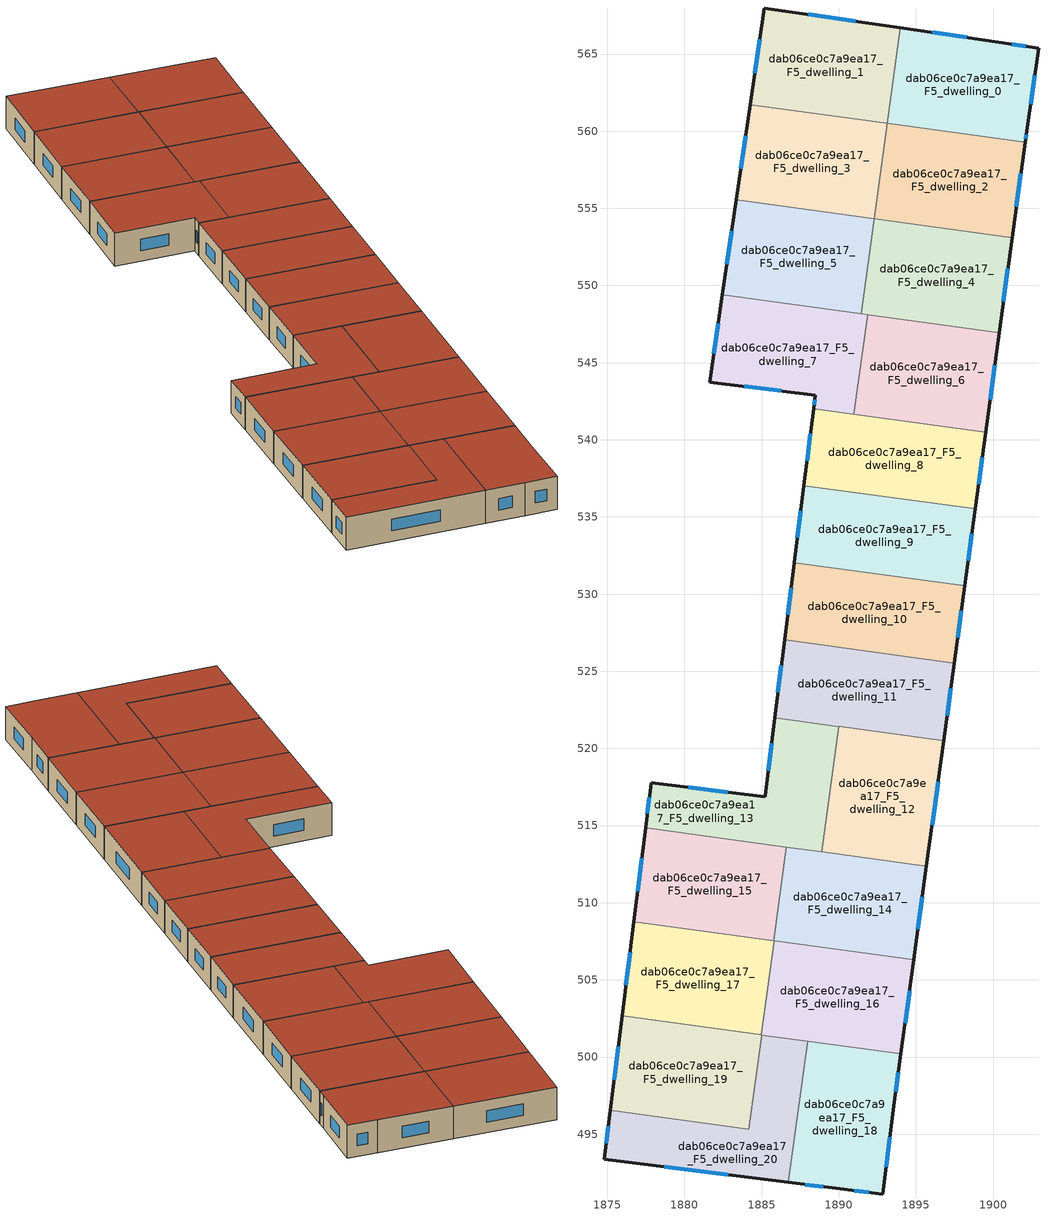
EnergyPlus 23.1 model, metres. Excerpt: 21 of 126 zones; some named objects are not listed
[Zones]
dab06ce0c7a9ea17_F5_dwelling_0
 floor to dab06ce0c7a9ea17_F4_dwelling_0 (EU_floor_Construction): 1902.98,565.36 1902.19,560 1902.09,559.29 1893.14,560.51 1893.99,566.7 1900.37,565.77 z15
 wall outside (EU_wall_Construction): 1902.09,559.29 1902.19,560 1902.98,565.36 1900.37,565.77 1893.99,566.7 z15:18
 wall to dab06ce0c7a9ea17_F5_dwelling_1 (EU_wall_Construction): 1893.99,566.7 1893.14,560.51 z15:18
 wall to dab06ce0c7a9ea17_F5_dwelling_2 (EU_wall_Construction): 1893.16,560.5 1902.09,559.29 z15:18
 wall to dab06ce0c7a9ea17_F5_dwelling_3 (EU_wall_Construction): 1893.14,560.51 1893.16,560.5 z15:18
 window (EU_Window_Construction): 1898.29,566.07 1896.06,566.4 / 1902.13,565.5 1901.21,565.64 / 1902.44,561.75 1902.72,563.62 / 1902.12,559.52 1902.15,559.77 z15.98:17.02
 roof outside (EU_roof_Construction): 1902.09,559.29 1902.19,560 1902.98,565.36 1900.37,565.77 1893.99,566.7 1893.14,560.51 z18
dab06ce0c7a9ea17_F5_dwelling_1
 floor to dab06ce0c7a9ea17_F4_dwelling_1 (EU_floor_Construction): 1893.99,566.7 1893.14,560.51 1884.26,561.72 1885.18,567.98 z15
 wall outside (EU_wall_Construction): 1893.99,566.7 1885.18,567.98 1884.26,561.72 z15:18
 wall to dab06ce0c7a9ea17_F5_dwelling_3 (EU_wall_Construction): 1884.26,561.72 1893.14,560.51 z15:18
 window (EU_Window_Construction): 1891.12,567.12 1888.04,567.57 / 1884.88,565.94 1884.56,563.75 z15.98:17.02
 roof outside (EU_roof_Construction): 1893.14,560.51 1893.99,566.7 1885.18,567.98 1884.26,561.72 z18
dab06ce0c7a9ea17_F5_dwelling_10
 floor to dab06ce0c7a9ea17_F4_dwelling_10 (EU_floor_Construction): 1898.17,530.54 1897.48,525.53 1886.49,527.03 1887.12,532.04 z15
 wall outside (EU_wall_Construction): 1887.12,532.04 1886.49,527.03 / 1897.48,525.53 1898.17,530.54 z15:18
 wall to dab06ce0c7a9ea17_F5_dwelling_11 (EU_wall_Construction): 1886.49,527.03 1897.48,525.53 z15:18
 wall to dab06ce0c7a9ea17_F5_dwelling_9 (EU_wall_Construction): 1898.17,530.54 1887.12,532.04 z15:18
 window (EU_Window_Construction): 1886.92,530.41 1886.7,528.66 / 1897.71,527.16 1897.94,528.91 z15.98:17.02
 roof outside (EU_roof_Construction): 1897.48,525.53 1898.17,530.54 1887.12,532.04 1886.49,527.03 z18
dab06ce0c7a9ea17_F5_dwelling_11
 floor to dab06ce0c7a9ea17_F4_dwelling_11 (EU_floor_Construction): 1897.48,525.53 1896.8,520.5 1885.86,521.99 1886.49,527.03 z15
 wall outside (EU_wall_Construction): 1886.49,527.03 1885.86,521.99 / 1896.8,520.5 1897.48,525.53 z15:18
 wall to dab06ce0c7a9ea17_F5_dwelling_12 (EU_wall_Construction): 1890.01,521.42 1896.8,520.5 z15:18
 wall to dab06ce0c7a9ea17_F5_dwelling_13 (EU_wall_Construction): 1885.86,521.99 1890.01,521.42 z15:18
 window (EU_Window_Construction): 1886.29,525.39 1886.07,523.63 / 1897.02,522.13 1897.26,523.89 z15.98:17.02
 roof outside (EU_roof_Construction): 1896.8,520.5 1897.48,525.53 1886.49,527.03 1885.86,521.99 z18
dab06ce0c7a9ea17_F5_dwelling_12
 floor to dab06ce0c7a9ea17_F4_dwelling_12 (EU_floor_Construction): 1896.8,520.5 1895.69,512.37 1888.9,513.29 1890.01,521.42 z15
 wall outside (EU_wall_Construction): 1895.69,512.37 1896.8,520.5 z15:18
 wall to dab06ce0c7a9ea17_F5_dwelling_13 (EU_wall_Construction): 1890.01,521.42 1888.9,513.29 z15:18
 wall to dab06ce0c7a9ea17_F5_dwelling_14 (EU_wall_Construction): 1888.9,513.29 1895.69,512.37 z15:18
 window (EU_Window_Construction): 1896.05,515.01 1896.44,517.85 z15.98:17.02
 roof outside (EU_roof_Construction): 1895.69,512.37 1896.8,520.5 1890.01,521.42 1888.9,513.29 z18
dab06ce0c7a9ea17_F5_dwelling_13
 floor to dab06ce0c7a9ea17_F4_dwelling_13 (EU_floor_Construction): 1890.01,521.42 1888.9,513.29 1877.49,514.85 1877.86,517.78 1885.22,516.85 1885.22,516.92 1885.86,521.99 z15
 wall outside (EU_wall_Construction): 1885.86,521.99 1885.22,516.92 1885.22,516.85 1877.86,517.78 1877.49,514.85 z15:18
 wall to dab06ce0c7a9ea17_F5_dwelling_15 (EU_wall_Construction): 1877.49,514.85 1886.61,513.61 z15:18
 wall to dab06ce0c7a9ea17_F5_dwelling_14 (EU_wall_Construction): 1886.6,513.61 1888.9,513.29 z15:18
 window (EU_Window_Construction): 1877.74,516.83 1877.61,515.8 / 1882.82,517.16 1880.25,517.48 / 1885.65,520.34 1885.43,518.57 z15.98:17.02
 roof outside (EU_roof_Construction): 1888.9,513.29 1890.01,521.42 1885.86,521.99 1885.22,516.92 1885.22,516.85 1877.86,517.78 1877.49,514.85 z18
dab06ce0c7a9ea17_F5_dwelling_14
 floor to dab06ce0c7a9ea17_F4_dwelling_14 (EU_floor_Construction): 1895.69,512.37 1894.86,506.29 1885.78,507.53 1886.6,513.61 z15
 wall outside (EU_wall_Construction): 1894.86,506.29 1895.69,512.37 z15:18
 wall to dab06ce0c7a9ea17_F5_dwelling_15 (EU_wall_Construction): 1886.6,513.61 1885.78,507.53 z15:18
 wall to dab06ce0c7a9ea17_F5_dwelling_16 (EU_wall_Construction): 1885.81,507.53 1894.86,506.29 z15:18
 wall to dab06ce0c7a9ea17_F5_dwelling_17 (EU_wall_Construction): 1885.78,507.53 1885.81,507.53 z15:18
 window (EU_Window_Construction): 1895.13,508.27 1895.42,510.39 z15.98:17.02
 roof outside (EU_roof_Construction): 1894.86,506.29 1895.69,512.37 1886.6,513.61 1885.78,507.53 z18
dab06ce0c7a9ea17_F5_dwelling_15
 floor to dab06ce0c7a9ea17_F4_dwelling_15 (EU_floor_Construction): 1886.6,513.61 1885.78,507.53 1876.73,508.77 1877.49,514.85 z15
 wall outside (EU_wall_Construction): 1877.49,514.85 1876.73,508.77 z15:18
 wall to dab06ce0c7a9ea17_F5_dwelling_17 (EU_wall_Construction): 1876.73,508.77 1885.78,507.53 z15:18
 window (EU_Window_Construction): 1877.24,512.87 1876.97,510.74 z15.98:17.02
 roof outside (EU_roof_Construction): 1885.78,507.53 1886.6,513.61 1877.49,514.85 1876.73,508.77 z18
dab06ce0c7a9ea17_F5_dwelling_16
 floor to dab06ce0c7a9ea17_F4_dwelling_16 (EU_floor_Construction): 1894.86,506.29 1894.03,500.2 1884.98,501.43 1885.81,507.53 z15
 wall outside (EU_wall_Construction): 1894.03,500.2 1894.86,506.29 z15:18
 wall to dab06ce0c7a9ea17_F5_dwelling_17 (EU_wall_Construction): 1885.81,507.53 1884.98,501.43 z15:18
 wall to dab06ce0c7a9ea17_F5_dwelling_18 (EU_wall_Construction): 1887.99,501.02 1894.03,500.2 z15:18
 wall to dab06ce0c7a9ea17_F5_dwelling_20 (EU_wall_Construction): 1885.01,501.43 1887.99,501.02 z15:18
 wall to dab06ce0c7a9ea17_F5_dwelling_19 (EU_wall_Construction): 1884.98,501.43 1885.01,501.43 z15:18
 window (EU_Window_Construction): 1894.3,502.18 1894.59,504.31 z15.98:17.02
 roof outside (EU_roof_Construction): 1894.03,500.2 1894.86,506.29 1885.81,507.53 1884.98,501.43 z18
dab06ce0c7a9ea17_F5_dwelling_17
 floor to dab06ce0c7a9ea17_F4_dwelling_17 (EU_floor_Construction): 1885.81,507.53 1884.98,501.43 1875.96,502.66 1876.73,508.77 z15
 wall outside (EU_wall_Construction): 1876.73,508.77 1875.96,502.66 z15:18
 wall to dab06ce0c7a9ea17_F5_dwelling_19 (EU_wall_Construction): 1875.96,502.66 1884.98,501.43 z15:18
 window (EU_Window_Construction): 1876.48,506.78 1876.21,504.65 z15.98:17.02
 roof outside (EU_roof_Construction): 1884.98,501.43 1885.81,507.53 1876.73,508.77 1875.96,502.66 z18
dab06ce0c7a9ea17_F5_dwelling_18
 floor to dab06ce0c7a9ea17_F4_dwelling_18 (EU_floor_Construction): 1894.03,500.2 1893.54,496.57 1892.85,491.12 1890.1,491.45 1886.74,491.88 1887.99,501.02 z15
 wall outside (EU_wall_Construction): 1886.74,491.88 1890.1,491.45 1892.85,491.12 1893.54,496.57 1894.03,500.2 z15:18
 wall to dab06ce0c7a9ea17_F5_dwelling_20 (EU_wall_Construction): 1887.99,501.02 1886.74,491.88 z15:18
 window (EU_Window_Construction): 1893.08,492.9 1893.31,494.8 / 1891,491.35 1891.96,491.23 / 1887.84,491.74 1889.01,491.59 / 1893.7,497.75 1893.87,499.02 z15.98:17.02
 roof outside (EU_roof_Construction): 1892.85,491.12 1893.54,496.57 1894.03,500.2 1887.99,501.02 1886.74,491.88 1890.1,491.45 z18
dab06ce0c7a9ea17_F5_dwelling_19
 floor to dab06ce0c7a9ea17_F4_dwelling_19 (EU_floor_Construction): 1885.01,501.43 1884.18,495.31 1875.19,496.54 1875.96,502.66 z15
 wall outside (EU_wall_Construction): 1875.96,502.66 1875.19,496.54 z15:18
 wall to dab06ce0c7a9ea17_F5_dwelling_20 (EU_wall_Construction): 1875.19,496.54 1884.18,495.31 1885.01,501.43 z15:18
 window (EU_Window_Construction): 1875.71,500.67 1875.44,498.53 z15.98:17.02
 roof outside (EU_roof_Construction): 1884.18,495.31 1885.01,501.43 1875.96,502.66 1875.19,496.54 z18
dab06ce0c7a9ea17_F5_dwelling_2
 floor to dab06ce0c7a9ea17_F4_dwelling_2 (EU_floor_Construction): 1902.09,559.29 1901.24,553.11 1892.32,554.32 1893.16,560.5 z15
 wall outside (EU_wall_Construction): 1901.24,553.11 1902.09,559.29 z15:18
 wall to dab06ce0c7a9ea17_F5_dwelling_3 (EU_wall_Construction): 1893.16,560.5 1892.32,554.32 z15:18
 wall to dab06ce0c7a9ea17_F5_dwelling_4 (EU_wall_Construction): 1892.32,554.32 1901.24,553.11 z15:18
 window (EU_Window_Construction): 1901.52,555.12 1901.81,557.28 z15.98:17.02
 roof outside (EU_roof_Construction): 1901.24,553.11 1902.09,559.29 1893.16,560.5 1892.32,554.32 z18
dab06ce0c7a9ea17_F5_dwelling_20
 floor to dab06ce0c7a9ea17_F4_dwelling_20 (EU_floor_Construction): 1887.99,501.02 1886.74,491.88 1874.8,493.37 1875.19,496.54 1884.18,495.31 1885.01,501.43 z15
 wall outside (EU_wall_Construction): 1875.19,496.54 1874.8,493.37 1886.74,491.88 z15:18
 window (EU_Window_Construction): 1878.68,492.89 1882.86,492.36 / 1875.06,495.51 1874.92,494.4 z15.98:17.02
 roof outside (EU_roof_Construction): 1886.74,491.88 1887.99,501.02 1885.01,501.43 1884.18,495.31 1875.19,496.54 1874.8,493.37 z18
dab06ce0c7a9ea17_F5_dwelling_3
 floor to dab06ce0c7a9ea17_F4_dwelling_3 (EU_floor_Construction): 1893.16,560.5 1892.32,554.32 1883.36,555.54 1884.26,561.72 z15
 wall outside (EU_wall_Construction): 1884.26,561.72 1883.36,555.54 z15:18
 wall to dab06ce0c7a9ea17_F5_dwelling_5 (EU_wall_Construction): 1883.36,555.54 1892.29,554.33 z15:18
 wall to dab06ce0c7a9ea17_F5_dwelling_4 (EU_wall_Construction): 1892.29,554.33 1892.32,554.32 z15:18
 window (EU_Window_Construction): 1883.97,559.71 1883.66,557.55 z15.98:17.02
 roof outside (EU_roof_Construction): 1892.32,554.32 1893.16,560.5 1884.26,561.72 1883.36,555.54 z18
dab06ce0c7a9ea17_F5_dwelling_4
 floor to dab06ce0c7a9ea17_F4_dwelling_4 (EU_floor_Construction): 1901.24,553.11 1900.41,546.94 1891.45,548.17 1892.29,554.33 z15
 wall outside (EU_wall_Construction): 1900.41,546.94 1901.24,553.11 z15:18
 wall to dab06ce0c7a9ea17_F5_dwelling_5 (EU_wall_Construction): 1892.29,554.33 1891.45,548.17 z15:18
 wall to dab06ce0c7a9ea17_F5_dwelling_6 (EU_wall_Construction): 1891.87,548.11 1900.41,546.94 z15:18
 wall to dab06ce0c7a9ea17_F5_dwelling_7 (EU_wall_Construction): 1891.45,548.16 1891.87,548.11 z15:18
 window (EU_Window_Construction): 1900.68,548.95 1900.97,551.1 z15.98:17.02
 roof outside (EU_roof_Construction): 1900.41,546.94 1901.24,553.11 1892.29,554.33 1891.45,548.17 z18
dab06ce0c7a9ea17_F5_dwelling_5
 floor to dab06ce0c7a9ea17_F4_dwelling_5 (EU_floor_Construction): 1892.29,554.33 1891.45,548.17 1882.47,549.39 1883.36,555.54 z15
 wall outside (EU_wall_Construction): 1883.36,555.54 1882.47,549.39 z15:18
 wall to dab06ce0c7a9ea17_F5_dwelling_7 (EU_wall_Construction): 1882.47,549.39 1891.45,548.17 z15:18
 window (EU_Window_Construction): 1883.07,553.54 1882.76,551.39 z15.98:17.02
 roof outside (EU_roof_Construction): 1891.45,548.17 1892.29,554.33 1883.36,555.54 1882.47,549.39 z18
dab06ce0c7a9ea17_F5_dwelling_6
 floor to dab06ce0c7a9ea17_F4_dwelling_6 (EU_floor_Construction): 1900.41,546.94 1899.52,540.48 1890.99,541.64 1891.87,548.11 z15
 wall outside (EU_wall_Construction): 1899.52,540.48 1900.41,546.94 z15:18
 wall to dab06ce0c7a9ea17_F5_dwelling_7 (EU_wall_Construction): 1891.87,548.11 1890.99,541.64 z15:18
 wall to dab06ce0c7a9ea17_F5_dwelling_8 (EU_wall_Construction): 1890.99,541.64 1899.52,540.48 z15:18
 window (EU_Window_Construction): 1899.81,542.58 1900.12,544.84 z15.98:17.02
 roof outside (EU_roof_Construction): 1899.52,540.48 1900.41,546.94 1891.87,548.11 1890.99,541.64 z18
dab06ce0c7a9ea17_F5_dwelling_7
 floor to dab06ce0c7a9ea17_F4_dwelling_7 (EU_floor_Construction): 1891.87,548.11 1890.99,541.64 1888.38,542 1888.49,542.88 1881.65,543.74 1882.47,549.39 z15
 wall outside (EU_wall_Construction): 1882.47,549.39 1881.65,543.74 1888.49,542.88 1888.38,542 z15:18
 wall to dab06ce0c7a9ea17_F5_dwelling_8 (EU_wall_Construction): 1888.38,542 1890.99,541.64 z15:18
 window (EU_Window_Construction): 1888.45,542.6 1888.41,542.29 / 1883.87,543.46 1886.26,543.16 / 1882.2,547.55 1881.91,545.58 z15.98:17.02
 roof outside (EU_roof_Construction): 1890.99,541.64 1891.87,548.11 1882.47,549.39 1881.65,543.74 1888.49,542.88 1888.38,542 z18
dab06ce0c7a9ea17_F5_dwelling_8
 floor to dab06ce0c7a9ea17_F4_dwelling_8 (EU_floor_Construction): 1899.52,540.48 1898.85,535.52 1887.75,537.03 1888.38,542 z15
 wall outside (EU_wall_Construction): 1888.38,542 1887.75,537.03 / 1898.85,535.52 1899.52,540.48 z15:18
 wall to dab06ce0c7a9ea17_F5_dwelling_9 (EU_wall_Construction): 1887.75,537.03 1898.85,535.52 z15:18
 window (EU_Window_Construction): 1888.17,540.38 1887.95,538.65 / 1899.07,537.13 1899.3,538.87 z15.98:17.02
 roof outside (EU_roof_Construction): 1898.85,535.52 1899.52,540.48 1888.38,542 1887.75,537.03 z18
dab06ce0c7a9ea17_F5_dwelling_9
 floor to dab06ce0c7a9ea17_F4_dwelling_9 (EU_floor_Construction): 1898.85,535.52 1898.17,530.54 1887.12,532.04 1887.75,537.03 z15
 wall outside (EU_wall_Construction): 1887.75,537.03 1887.12,532.04 / 1898.17,530.54 1898.85,535.52 z15:18
 window (EU_Window_Construction): 1887.55,535.41 1887.33,533.66 / 1898.39,532.16 1898.63,533.9 z15.98:17.02
 roof outside (EU_roof_Construction): 1898.17,530.54 1898.85,535.52 1887.75,537.03 1887.12,532.04 z18
[Building]
EU S2 Campaign: North Axis=0; Terrain=City; Solar Distribution=FullExterior
[Site:Location]
Bologna: Latitude=44.5; Longitude=11.25; Time Zone=1; Elevation=37
[SizingPeriod:WeatherFileDays]
AnnualSizingPeriod: Begin Month=1; Begin Day of Month=1; End Month=12; End Day of Month=31; Day of Week for Start Day=Monday; Use Weather File Daylight Saving Period=No; Use Weather File Rain and Snow Indicators=No
[MATERIAL]
EU_InternalMass_Material: Roughness=MediumRough; Thickness=0.1; Conductivity=1; Density=1800; Specific Heat=900; Thermal Absorptance=0.9; Solar Absorptance=0.7; Visible Absorptance=0.7
[MATERIAL:NOMASS] Roughness=MediumRough; Thermal Absorptance=0.9; Solar Absorptance=0.7; Visible Absorptance=0.7
Name | Thermal Resistance
EU_wall_NoMass | 0.905828
EU_roof_NoMass | 0.37593
EU_floor_NoMass | 0.67114
[WINDOWMATERIAL:SIMPLEGLAZINGSYSTEM]
EU_Window_SimpleGlazing: UFactor=4.52486; Solar Heat Gain Coefficient=0.85; Visible Transmittance=0.85
[CONSTRUCTION]
EU_wall_Construction: EU_wall_NoMass
EU_roof_Construction: EU_roof_NoMass
EU_floor_Construction: EU_floor_NoMass
EU_Window_Construction: EU_Window_SimpleGlazing
EU_InternalMass_Construction: EU_InternalMass_Material
[ZONE] Type=1; Multiplier=1; Ceiling Height=autocalculate; Floor Area=autocalculate; Part of Total Floor Area=Yes
Name | Volume
dab06ce0c7a9ea17_F5_dwelling_0 | 168.591
dab06ce0c7a9ea17_F5_dwelling_1 | 168.606
dab06ce0c7a9ea17_F5_dwelling_10; dab06ce0c7a9ea17_F5_dwelling_9 | 168.587
dab06ce0c7a9ea17_F5_dwelling_11 | 168.594
dab06ce0c7a9ea17_F5_dwelling_12 | 168.598
dab06ce0c7a9ea17_F5_dwelling_13 | 168.569
dab06ce0c7a9ea17_F5_dwelling_14 | 168.592
dab06ce0c7a9ea17_F5_dwelling_15; dab06ce0c7a9ea17_F5_dwelling_8 | 168.604
dab06ce0c7a9ea17_F5_dwelling_16; dab06ce0c7a9ea17_F5_dwelling_5 | 168.593
dab06ce0c7a9ea17_F5_dwelling_17; dab06ce0c7a9ea17_F5_dwelling_6 | 168.599
dab06ce0c7a9ea17_F5_dwelling_18 | 168.605
dab06ce0c7a9ea17_F5_dwelling_19 | 168.609
dab06ce0c7a9ea17_F5_dwelling_2 | 168.579
dab06ce0c7a9ea17_F5_dwelling_20; dab06ce0c7a9ea17_F5_dwelling_3 | 168.595
dab06ce0c7a9ea17_F5_dwelling_4 | 168.586
dab06ce0c7a9ea17_F5_dwelling_7 | 168.596
[INTERNALMASS] Construction=EU_InternalMass_Construction
Name | Zone or ZoneList | Surface Area
dab06ce0c7a9ea17_F5_dwelling_0_EU_InternalMass | dab06ce0c7a9ea17_F5_dwelling_0 | 56.1961
dab06ce0c7a9ea17_F5_dwelling_1_EU_InternalMass | dab06ce0c7a9ea17_F5_dwelling_1 | 56.2006
dab06ce0c7a9ea17_F5_dwelling_2_EU_InternalMass | dab06ce0c7a9ea17_F5_dwelling_2 | 56.195
dab06ce0c7a9ea17_F5_dwelling_3_EU_InternalMass | dab06ce0c7a9ea17_F5_dwelling_3 | 56.1973
dab06ce0c7a9ea17_F5_dwelling_4_EU_InternalMass | dab06ce0c7a9ea17_F5_dwelling_4 | 56.1966
dab06ce0c7a9ea17_F5_dwelling_5_EU_InternalMass | dab06ce0c7a9ea17_F5_dwelling_5 | 56.198
dab06ce0c7a9ea17_F5_dwelling_6_EU_InternalMass | dab06ce0c7a9ea17_F5_dwelling_6 | 56.2005
dab06ce0c7a9ea17_F5_dwelling_7_EU_InternalMass | dab06ce0c7a9ea17_F5_dwelling_7 | 56.1992
dab06ce0c7a9ea17_F5_dwelling_8_EU_InternalMass | dab06ce0c7a9ea17_F5_dwelling_8 | 56.2009
dab06ce0c7a9ea17_F5_dwelling_9_EU_InternalMass | dab06ce0c7a9ea17_F5_dwelling_9 | 56.1956
dab06ce0c7a9ea17_F5_dwelling_10_EU_InternalMass | dab06ce0c7a9ea17_F5_dwelling_10 | 56.1956
dab06ce0c7a9ea17_F5_dwelling_11_EU_InternalMass | dab06ce0c7a9ea17_F5_dwelling_11 | 56.1981
dab06ce0c7a9ea17_F5_dwelling_12_EU_InternalMass | dab06ce0c7a9ea17_F5_dwelling_12 | 56.1994
dab06ce0c7a9ea17_F5_dwelling_13_EU_InternalMass | dab06ce0c7a9ea17_F5_dwelling_13 | 56.1899
dab06ce0c7a9ea17_F5_dwelling_14_EU_InternalMass | dab06ce0c7a9ea17_F5_dwelling_14 | 56.1961
dab06ce0c7a9ea17_F5_dwelling_15_EU_InternalMass | dab06ce0c7a9ea17_F5_dwelling_15 | 56.2027
dab06ce0c7a9ea17_F5_dwelling_16_EU_InternalMass | dab06ce0c7a9ea17_F5_dwelling_16 | 56.1967
dab06ce0c7a9ea17_F5_dwelling_17_EU_InternalMass | dab06ce0c7a9ea17_F5_dwelling_17 | 56.2006
dab06ce0c7a9ea17_F5_dwelling_18_EU_InternalMass | dab06ce0c7a9ea17_F5_dwelling_18 | 56.2041
dab06ce0c7a9ea17_F5_dwelling_19_EU_InternalMass | dab06ce0c7a9ea17_F5_dwelling_19 | 56.2001
dab06ce0c7a9ea17_F5_dwelling_20_EU_InternalMass | dab06ce0c7a9ea17_F5_dwelling_20 | 56.198
[OTHEREQUIPMENT] Fuel Type=Electricity; Design Level Calculation Method=Watts/Area; Power per Zone Floor Area=1; Fraction Latent=0; Fraction Radiant=0; Fraction Lost=0; Carbon Dioxide Generation Rate=0; EndUse Subcategory=EU_Step8_InternalGains
Name | Zone or ZoneList or Space or SpaceList | Schedule
EU_Step8_InternalGain_dab06ce0c7a9ea17_F5_dwelling_0_f000 | dab06ce0c7a9ea17_F5_dwelling_0 | EU_Step8_GainSchedule_dab06ce0c7a9ea17_F5_dwelling_0_f000
EU_Step8_InternalGain_dab06ce0c7a9ea17_F5_dwelling_1_f000 | dab06ce0c7a9ea17_F5_dwelling_1 | EU_Step8_GainSchedule_dab06ce0c7a9ea17_F5_dwelling_1_f000
EU_Step8_InternalGain_dab06ce0c7a9ea17_F5_dwelling_2_f000 | dab06ce0c7a9ea17_F5_dwelling_2 | EU_Step8_GainSchedule_dab06ce0c7a9ea17_F5_dwelling_2_f000
EU_Step8_InternalGain_dab06ce0c7a9ea17_F5_dwelling_3_f000 | dab06ce0c7a9ea17_F5_dwelling_3 | EU_Step8_GainSchedule_dab06ce0c7a9ea17_F5_dwelling_3_f000
EU_Step8_InternalGain_dab06ce0c7a9ea17_F5_dwelling_4_f000 | dab06ce0c7a9ea17_F5_dwelling_4 | EU_Step8_GainSchedule_dab06ce0c7a9ea17_F5_dwelling_4_f000
EU_Step8_InternalGain_dab06ce0c7a9ea17_F5_dwelling_5_f000 | dab06ce0c7a9ea17_F5_dwelling_5 | EU_Step8_GainSchedule_dab06ce0c7a9ea17_F5_dwelling_5_f000
EU_Step8_InternalGain_dab06ce0c7a9ea17_F5_dwelling_6_f000 | dab06ce0c7a9ea17_F5_dwelling_6 | EU_Step8_GainSchedule_dab06ce0c7a9ea17_F5_dwelling_6_f000
EU_Step8_InternalGain_dab06ce0c7a9ea17_F5_dwelling_7_f000 | dab06ce0c7a9ea17_F5_dwelling_7 | EU_Step8_GainSchedule_dab06ce0c7a9ea17_F5_dwelling_7_f000
EU_Step8_InternalGain_dab06ce0c7a9ea17_F5_dwelling_8_f000 | dab06ce0c7a9ea17_F5_dwelling_8 | EU_Step8_GainSchedule_dab06ce0c7a9ea17_F5_dwelling_8_f000
EU_Step8_InternalGain_dab06ce0c7a9ea17_F5_dwelling_9_f000 | dab06ce0c7a9ea17_F5_dwelling_9 | EU_Step8_GainSchedule_dab06ce0c7a9ea17_F5_dwelling_9_f000
EU_Step8_InternalGain_dab06ce0c7a9ea17_F5_dwelling_10_f000 | dab06ce0c7a9ea17_F5_dwelling_10 | EU_Step8_GainSchedule_dab06ce0c7a9ea17_F5_dwelling_10_f000
EU_Step8_InternalGain_dab06ce0c7a9ea17_F5_dwelling_11_f000 | dab06ce0c7a9ea17_F5_dwelling_11 | EU_Step8_GainSchedule_dab06ce0c7a9ea17_F5_dwelling_11_f000
EU_Step8_InternalGain_dab06ce0c7a9ea17_F5_dwelling_12_f000 | dab06ce0c7a9ea17_F5_dwelling_12 | EU_Step8_GainSchedule_dab06ce0c7a9ea17_F5_dwelling_12_f000
EU_Step8_InternalGain_dab06ce0c7a9ea17_F5_dwelling_13_f000 | dab06ce0c7a9ea17_F5_dwelling_13 | EU_Step8_GainSchedule_dab06ce0c7a9ea17_F5_dwelling_13_f000
EU_Step8_InternalGain_dab06ce0c7a9ea17_F5_dwelling_14_f000 | dab06ce0c7a9ea17_F5_dwelling_14 | EU_Step8_GainSchedule_dab06ce0c7a9ea17_F5_dwelling_14_f000
EU_Step8_InternalGain_dab06ce0c7a9ea17_F5_dwelling_15_f000 | dab06ce0c7a9ea17_F5_dwelling_15 | EU_Step8_GainSchedule_dab06ce0c7a9ea17_F5_dwelling_15_f000
EU_Step8_InternalGain_dab06ce0c7a9ea17_F5_dwelling_16_f000 | dab06ce0c7a9ea17_F5_dwelling_16 | EU_Step8_GainSchedule_dab06ce0c7a9ea17_F5_dwelling_16_f000
EU_Step8_InternalGain_dab06ce0c7a9ea17_F5_dwelling_17_f000 | dab06ce0c7a9ea17_F5_dwelling_17 | EU_Step8_GainSchedule_dab06ce0c7a9ea17_F5_dwelling_17_f000
EU_Step8_InternalGain_dab06ce0c7a9ea17_F5_dwelling_18_f000 | dab06ce0c7a9ea17_F5_dwelling_18 | EU_Step8_GainSchedule_dab06ce0c7a9ea17_F5_dwelling_18_f000
EU_Step8_InternalGain_dab06ce0c7a9ea17_F5_dwelling_19_f000 | dab06ce0c7a9ea17_F5_dwelling_19 | EU_Step8_GainSchedule_dab06ce0c7a9ea17_F5_dwelling_19_f000
EU_Step8_InternalGain_dab06ce0c7a9ea17_F5_dwelling_20_f000 | dab06ce0c7a9ea17_F5_dwelling_20 | EU_Step8_GainSchedule_dab06ce0c7a9ea17_F5_dwelling_20_f000
[ZONEVENTILATION:DESIGNFLOWRATE] Schedule=EU_AlwaysOn; Design Flow Rate Calculation Method=AirChanges/Hour; Air Changes per Hour=0.73129; Ventilation Type=Natural; Fan Pressure Rise=0; Fan Total Efficiency=1; Constant Term Coefficient=1; Temperature Term Coefficient=0; Velocity Term Coefficient=0; Velocity Squared Term Coefficient=0; Minimum Indoor Temperature=-100; Maximum Indoor Temperature=100; Delta Temperature=-100; Minimum Outdoor Temperature=-100; Maximum Outdoor Temperature=100; Maximum Wind Speed=40
Name | Zone or ZoneList or Space or SpaceList
EU_ConstantAir_dab06ce0c7a9ea17_F5_dwelling_0 | dab06ce0c7a9ea17_F5_dwelling_0
EU_ConstantAir_dab06ce0c7a9ea17_F5_dwelling_1 | dab06ce0c7a9ea17_F5_dwelling_1
EU_ConstantAir_dab06ce0c7a9ea17_F5_dwelling_2 | dab06ce0c7a9ea17_F5_dwelling_2
EU_ConstantAir_dab06ce0c7a9ea17_F5_dwelling_3 | dab06ce0c7a9ea17_F5_dwelling_3
EU_ConstantAir_dab06ce0c7a9ea17_F5_dwelling_4 | dab06ce0c7a9ea17_F5_dwelling_4
EU_ConstantAir_dab06ce0c7a9ea17_F5_dwelling_5 | dab06ce0c7a9ea17_F5_dwelling_5
EU_ConstantAir_dab06ce0c7a9ea17_F5_dwelling_6 | dab06ce0c7a9ea17_F5_dwelling_6
EU_ConstantAir_dab06ce0c7a9ea17_F5_dwelling_7 | dab06ce0c7a9ea17_F5_dwelling_7
EU_ConstantAir_dab06ce0c7a9ea17_F5_dwelling_8 | dab06ce0c7a9ea17_F5_dwelling_8
EU_ConstantAir_dab06ce0c7a9ea17_F5_dwelling_9 | dab06ce0c7a9ea17_F5_dwelling_9
EU_ConstantAir_dab06ce0c7a9ea17_F5_dwelling_10 | dab06ce0c7a9ea17_F5_dwelling_10
EU_ConstantAir_dab06ce0c7a9ea17_F5_dwelling_11 | dab06ce0c7a9ea17_F5_dwelling_11
EU_ConstantAir_dab06ce0c7a9ea17_F5_dwelling_12 | dab06ce0c7a9ea17_F5_dwelling_12
EU_ConstantAir_dab06ce0c7a9ea17_F5_dwelling_13 | dab06ce0c7a9ea17_F5_dwelling_13
EU_ConstantAir_dab06ce0c7a9ea17_F5_dwelling_14 | dab06ce0c7a9ea17_F5_dwelling_14
EU_ConstantAir_dab06ce0c7a9ea17_F5_dwelling_15 | dab06ce0c7a9ea17_F5_dwelling_15
EU_ConstantAir_dab06ce0c7a9ea17_F5_dwelling_16 | dab06ce0c7a9ea17_F5_dwelling_16
EU_ConstantAir_dab06ce0c7a9ea17_F5_dwelling_17 | dab06ce0c7a9ea17_F5_dwelling_17
EU_ConstantAir_dab06ce0c7a9ea17_F5_dwelling_18 | dab06ce0c7a9ea17_F5_dwelling_18
EU_ConstantAir_dab06ce0c7a9ea17_F5_dwelling_19 | dab06ce0c7a9ea17_F5_dwelling_19
EU_ConstantAir_dab06ce0c7a9ea17_F5_dwelling_20 | dab06ce0c7a9ea17_F5_dwelling_20
[HVACTEMPLATE:ZONE:IDEALLOADSAIRSYSTEM] System Availability Schedule=EU_AlwaysOn; Maximum Heating Supply Air Temperature=50; Minimum Cooling Supply Air Temperature=13; Maximum Heating Supply Air Humidity Ratio=0.0156; Minimum Cooling Supply Air Humidity Ratio=0.0077; Heating Limit=NoLimit; Cooling Limit=NoLimit; Heating Availability Schedule=EU_AlwaysOn; Cooling Availability Schedule=EU_CoolingOff; Dehumidification Control Type=ConstantSensibleHeatRatio; Cooling Sensible Heat Ratio=0.7; Dehumidification Setpoint=60; Humidification Control Type=None; Humidification Setpoint=30; Outdoor Air Method=None; Outdoor Air Flow Rate per Person=0.00944; Outdoor Air Flow Rate per Zone Floor Area=0; Outdoor Air Flow Rate per Zone=0; Demand Controlled Ventilation Type=None; Outdoor Air Economizer Type=NoEconomizer; Heat Recovery Type=None; Sensible Heat Recovery Effectiveness=0.7; Latent Heat Recovery Effectiveness=0.65
Name | Template Thermostat
dab06ce0c7a9ea17_F5_dwelling_0 | EU_HeatOnly_dab06ce0c7a9ea17_F5_dwelling_0
dab06ce0c7a9ea17_F5_dwelling_1 | EU_HeatOnly_dab06ce0c7a9ea17_F5_dwelling_1
dab06ce0c7a9ea17_F5_dwelling_2 | EU_HeatOnly_dab06ce0c7a9ea17_F5_dwelling_2
dab06ce0c7a9ea17_F5_dwelling_3 | EU_HeatOnly_dab06ce0c7a9ea17_F5_dwelling_3
dab06ce0c7a9ea17_F5_dwelling_4 | EU_HeatOnly_dab06ce0c7a9ea17_F5_dwelling_4
dab06ce0c7a9ea17_F5_dwelling_5 | EU_HeatOnly_dab06ce0c7a9ea17_F5_dwelling_5
dab06ce0c7a9ea17_F5_dwelling_6 | EU_HeatOnly_dab06ce0c7a9ea17_F5_dwelling_6
dab06ce0c7a9ea17_F5_dwelling_7 | EU_HeatOnly_dab06ce0c7a9ea17_F5_dwelling_7
dab06ce0c7a9ea17_F5_dwelling_8 | EU_HeatOnly_dab06ce0c7a9ea17_F5_dwelling_8
dab06ce0c7a9ea17_F5_dwelling_9 | EU_HeatOnly_dab06ce0c7a9ea17_F5_dwelling_9
dab06ce0c7a9ea17_F5_dwelling_10 | EU_HeatOnly_dab06ce0c7a9ea17_F5_dwelling_10
dab06ce0c7a9ea17_F5_dwelling_11 | EU_HeatOnly_dab06ce0c7a9ea17_F5_dwelling_11
dab06ce0c7a9ea17_F5_dwelling_12 | EU_HeatOnly_dab06ce0c7a9ea17_F5_dwelling_12
dab06ce0c7a9ea17_F5_dwelling_13 | EU_HeatOnly_dab06ce0c7a9ea17_F5_dwelling_13
dab06ce0c7a9ea17_F5_dwelling_14 | EU_HeatOnly_dab06ce0c7a9ea17_F5_dwelling_14
dab06ce0c7a9ea17_F5_dwelling_15 | EU_HeatOnly_dab06ce0c7a9ea17_F5_dwelling_15
dab06ce0c7a9ea17_F5_dwelling_16 | EU_HeatOnly_dab06ce0c7a9ea17_F5_dwelling_16
dab06ce0c7a9ea17_F5_dwelling_17 | EU_HeatOnly_dab06ce0c7a9ea17_F5_dwelling_17
dab06ce0c7a9ea17_F5_dwelling_18 | EU_HeatOnly_dab06ce0c7a9ea17_F5_dwelling_18
dab06ce0c7a9ea17_F5_dwelling_19 | EU_HeatOnly_dab06ce0c7a9ea17_F5_dwelling_19
dab06ce0c7a9ea17_F5_dwelling_20 | EU_HeatOnly_dab06ce0c7a9ea17_F5_dwelling_20
[SIZING:ZONE] Zone Cooling Design Supply Air Temperature Input Method=SupplyAirTemperature; Zone Cooling Design Supply Air Temperature=13; Zone Heating Design Supply Air Temperature Input Method=SupplyAirTemperature; Zone Heating Design Supply Air Temperature=50; Zone Cooling Design Supply Air Humidity Ratio=0.008; Zone Heating Design Supply Air Humidity Ratio=0.008; Cooling Design Air Flow Method=DesignDay; Cooling Design Air Flow Rate=0; Cooling Minimum Air Flow per Zone Floor Area=0.000762; Cooling Minimum Air Flow=0; Cooling Minimum Air Flow Fraction=0.2; Heating Design Air Flow Method=DesignDay; Heating Design Air Flow Rate=0; Heating Maximum Air Flow per Zone Floor Area=0.002032; Heating Maximum Air Flow=0.141576; Heating Maximum Air Flow Fraction=0.3; Account for Dedicated Outdoor Air System=No; Dedicated Outdoor Air System Control Strategy=NeutralSupplyAir; Dedicated Outdoor Air Low Setpoint Temperature for Design=autosize; Dedicated Outdoor Air High Setpoint Temperature for Design=autosize; Zone Load Sizing Method=Sensible Load Only No Latent Load; Zone Latent Cooling Design Supply Air Humidity Ratio Input Method=HumidityRatioDifference; Zone Cooling Design Supply Air Humidity Ratio Difference=0.005; Zone Latent Heating Design Supply Air Humidity Ratio Input Method=HumidityRatioDifference; Zone Humidification Design Supply Air Humidity Ratio Difference=0.005
dab06ce0c7a9ea17_F5_dwelling_0; dab06ce0c7a9ea17_F5_dwelling_1; dab06ce0c7a9ea17_F5_dwelling_2; dab06ce0c7a9ea17_F5_dwelling_3; dab06ce0c7a9ea17_F5_dwelling_4; dab06ce0c7a9ea17_F5_dwelling_5; dab06ce0c7a9ea17_F5_dwelling_6; dab06ce0c7a9ea17_F5_dwelling_7; dab06ce0c7a9ea17_F5_dwelling_8; dab06ce0c7a9ea17_F5_dwelling_9; dab06ce0c7a9ea17_F5_dwelling_10; dab06ce0c7a9ea17_F5_dwelling_11; dab06ce0c7a9ea17_F5_dwelling_12; dab06ce0c7a9ea17_F5_dwelling_13; dab06ce0c7a9ea17_F5_dwelling_14; dab06ce0c7a9ea17_F5_dwelling_15; dab06ce0c7a9ea17_F5_dwelling_16; dab06ce0c7a9ea17_F5_dwelling_17; dab06ce0c7a9ea17_F5_dwelling_18; dab06ce0c7a9ea17_F5_dwelling_19; dab06ce0c7a9ea17_F5_dwelling_20
[SCHEDULE:CONSTANT]
Name | Hourly Value
EU_AlwaysOn | 1
EU_CoolingOff | 0
[SCHEDULE:FILE] Column Number=1; Rows to Skip at Top=0; Number of Hours of Data=8760; Column Separator=Comma; Interpolate to Timestep=No; Minutes per Item=60; Adjust Schedule for Daylight Savings=Yes
Name | File
EU_Step8_GainSchedule_dab06ce0c7a9ea17_F5_dwelling_0_f000 | ../../schedules/dab06ce0c7a9ea17/dab06ce0c7a9ea17_F5_dwelling_0_f000_gain.csv
EU_Step8_GainSchedule_dab06ce0c7a9ea17_F5_dwelling_1_f000 | ../../schedules/dab06ce0c7a9ea17/dab06ce0c7a9ea17_F5_dwelling_1_f000_gain.csv
EU_Step8_GainSchedule_dab06ce0c7a9ea17_F5_dwelling_2_f000 | ../../schedules/dab06ce0c7a9ea17/dab06ce0c7a9ea17_F5_dwelling_2_f000_gain.csv
EU_Step8_GainSchedule_dab06ce0c7a9ea17_F5_dwelling_3_f000 | ../../schedules/dab06ce0c7a9ea17/dab06ce0c7a9ea17_F5_dwelling_3_f000_gain.csv
EU_Step8_GainSchedule_dab06ce0c7a9ea17_F5_dwelling_4_f000 | ../../schedules/dab06ce0c7a9ea17/dab06ce0c7a9ea17_F5_dwelling_4_f000_gain.csv
EU_Step8_GainSchedule_dab06ce0c7a9ea17_F5_dwelling_5_f000 | ../../schedules/dab06ce0c7a9ea17/dab06ce0c7a9ea17_F5_dwelling_5_f000_gain.csv
EU_Step8_GainSchedule_dab06ce0c7a9ea17_F5_dwelling_6_f000 | ../../schedules/dab06ce0c7a9ea17/dab06ce0c7a9ea17_F5_dwelling_6_f000_gain.csv
EU_Step8_GainSchedule_dab06ce0c7a9ea17_F5_dwelling_7_f000 | ../../schedules/dab06ce0c7a9ea17/dab06ce0c7a9ea17_F5_dwelling_7_f000_gain.csv
EU_Step8_GainSchedule_dab06ce0c7a9ea17_F5_dwelling_8_f000 | ../../schedules/dab06ce0c7a9ea17/dab06ce0c7a9ea17_F5_dwelling_8_f000_gain.csv
EU_Step8_GainSchedule_dab06ce0c7a9ea17_F5_dwelling_9_f000 | ../../schedules/dab06ce0c7a9ea17/dab06ce0c7a9ea17_F5_dwelling_9_f000_gain.csv
EU_Step8_GainSchedule_dab06ce0c7a9ea17_F5_dwelling_10_f000 | ../../schedules/dab06ce0c7a9ea17/dab06ce0c7a9ea17_F5_dwelling_10_f000_gain.csv
EU_Step8_GainSchedule_dab06ce0c7a9ea17_F5_dwelling_11_f000 | ../../schedules/dab06ce0c7a9ea17/dab06ce0c7a9ea17_F5_dwelling_11_f000_gain.csv
EU_Step8_GainSchedule_dab06ce0c7a9ea17_F5_dwelling_12_f000 | ../../schedules/dab06ce0c7a9ea17/dab06ce0c7a9ea17_F5_dwelling_12_f000_gain.csv
EU_Step8_GainSchedule_dab06ce0c7a9ea17_F5_dwelling_13_f000 | ../../schedules/dab06ce0c7a9ea17/dab06ce0c7a9ea17_F5_dwelling_13_f000_gain.csv
EU_Step8_GainSchedule_dab06ce0c7a9ea17_F5_dwelling_14_f000 | ../../schedules/dab06ce0c7a9ea17/dab06ce0c7a9ea17_F5_dwelling_14_f000_gain.csv
EU_Step8_GainSchedule_dab06ce0c7a9ea17_F5_dwelling_15_f000 | ../../schedules/dab06ce0c7a9ea17/dab06ce0c7a9ea17_F5_dwelling_15_f000_gain.csv
EU_Step8_GainSchedule_dab06ce0c7a9ea17_F5_dwelling_16_f000 | ../../schedules/dab06ce0c7a9ea17/dab06ce0c7a9ea17_F5_dwelling_16_f000_gain.csv
EU_Step8_GainSchedule_dab06ce0c7a9ea17_F5_dwelling_17_f000 | ../../schedules/dab06ce0c7a9ea17/dab06ce0c7a9ea17_F5_dwelling_17_f000_gain.csv
EU_Step8_GainSchedule_dab06ce0c7a9ea17_F5_dwelling_18_f000 | ../../schedules/dab06ce0c7a9ea17/dab06ce0c7a9ea17_F5_dwelling_18_f000_gain.csv
EU_Step8_GainSchedule_dab06ce0c7a9ea17_F5_dwelling_19_f000 | ../../schedules/dab06ce0c7a9ea17/dab06ce0c7a9ea17_F5_dwelling_19_f000_gain.csv
EU_Step8_GainSchedule_dab06ce0c7a9ea17_F5_dwelling_20_f000 | ../../schedules/dab06ce0c7a9ea17/dab06ce0c7a9ea17_F5_dwelling_20_f000_gain.csv
